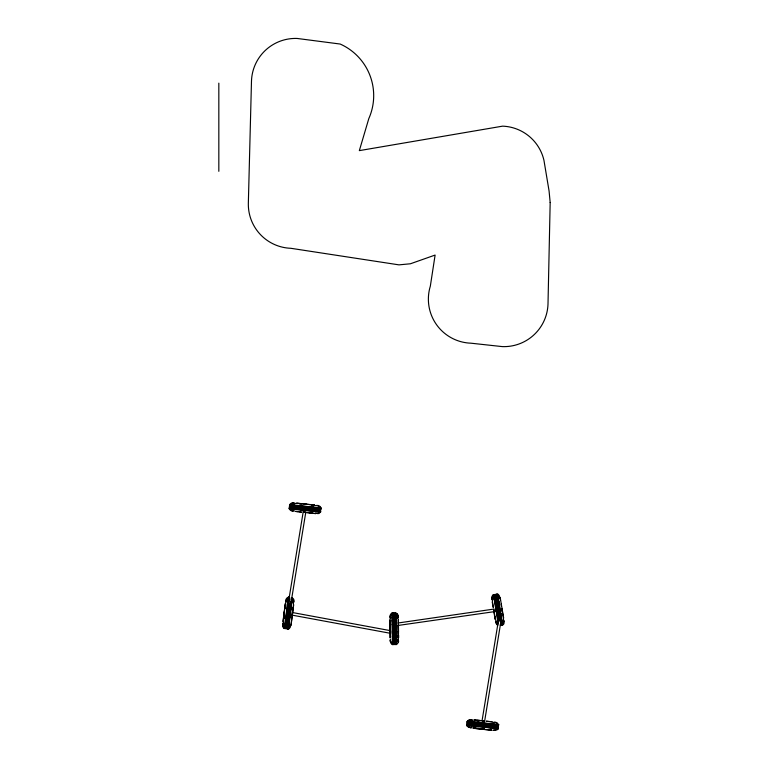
<?xml version="1.0" encoding="UTF-8"?>
<svg xmlns="http://www.w3.org/2000/svg" width="769" height="769" viewBox="0 0 769 769"><rect width="100%" height="100%" fill="white"/><g stroke="black" fill="none" stroke-linecap="round" stroke-linejoin="round"><path stroke-width="1.15" d="M390.277 639.452C389.268 641.173 392.642 647.085 392.382 642.346M392.613 644.095L392.613 642.346M393.17 644.086L393.17 642.336M393.401 644.086L393.401 642.336M394.151 644.076L394.132 639.837M394.795 644.066L394.785 639.827M395.545 644.057L395.545 642.307M395.775 644.047L395.775 642.298M396.333 644.047L396.333 642.298M396.564 644.038L396.564 642.288M398.14 624.678L398.39 625.601L398.371 623.361M390.229 637.809L390.219 631.541M391.911 613.489L391.93 612.96L392.065 617.738M392.152 613.489L392.171 612.951L392.305 617.738M392.709 613.479L392.728 612.941L392.863 617.728M392.94 613.479L392.959 612.941L393.094 617.728M392.373 643.903L392.363 644.633L392.325 643.903M393.68 613.47L393.699 612.931L393.738 613.662L394.382 613.575L394.43 615.219M395.468 617.699L395.093 612.912L395.228 617.699M394.141 643.884L394.132 644.614C394.67 643.778 392.844 643.701 393.151 644.624L393.113 643.893L392.373 643.989M396.256 617.68L395.891 612.903L396.025 617.69M398.159 639.424C399.928 642.673 396.41 644.518 395.526 644.595L395.487 643.864M395.775 643.864L395.756 644.585L395.718 643.855M291.845 615.046L292.172 612.537M284.328 627.84L284.261 628.561L284.376 627.85M284.559 627.869L284.492 628.59L284.607 627.879M285.068 628.465L285.703 623.938M288.971 597.965L289.038 597.234L288.933 597.955M286.731 628.138L286.664 628.869L286.77 628.148M287.443 628.427L287.404 628.965L288.058 624.236M287.673 628.456L287.635 628.994L288.288 624.265M288.231 628.523L288.183 629.061L288.846 624.332M285.155 623.87C282.069 630.417 287.519 627.1 288.413 629.09L289.077 624.361M291.393 597.532L291.172 599.647M291.624 597.561L291.086 602.319M292.182 597.638L291.634 602.387M292.412 597.667L291.864 602.415M390.258 633.089L390.296 632.301M291.403 508.972L289.154 508.453L289.875 508.549M291.739 505.819C289.182 504.387 288.654 509.626 291.432 508.742M290.057 505.618L289.682 505.329M319.577 510.76L319.769 508.184M318.77 507.886C323.134 508.867 319.01 504.541 316.828 505.541M469.003 725.657L466.716 725.465L469.032 725.427M469.263 723.254L467.514 723.091L467.341 725.273L466.745 725.225L467.273 725.311M497.159 727.503L497.351 724.927M496.207 726.109L497.947 726.311L497.851 728.512L493.506 728.003M497.879 726.311C499.235 724.677 497.437 721.389 493.89 722.447M398.486 632.031L398.467 634.31L398.304 625.418M288.212 597.676L287.712 601.887M288.442 597.705L287.942 601.916M286.001 601.848C284.799 596.715 291.499 595.466 288.5 601.992M289.231 597.801L288.827 601.195M296.603 503.214L305.985 504.214M481.807 729.108L482.259 729.348L473.329 728.224L491.189 730.108M291.067 624.543L292.287 614.719M283.002 621.487L285.27 603.665M285.357 603.694L283.098 621.506M287.318 605.107L287.731 601.752M287.548 605.136L287.962 601.781M288.096 605.203L288.519 601.848M288.337 605.232L288.75 601.877M289.067 605.328L289.355 603.059M289.721 605.414L290 603.146M290.865 602.146L288.961 617.334M290.682 605.539L291.105 602.185M291.24 605.607L291.653 602.252M291.884 602.281L290.999 609.375M293.671 604.742L291.134 624.563M283.79 618.93L284.165 615.892M285.251 608.385L285.501 606.356M287.327 605.011L285.328 620.727M287.558 605.04L286.049 616.969M288.115 605.107L287.27 612.941M288.346 605.136L286.837 617.065M289.086 605.232L287.087 620.948M289.25 609.154L289.73 605.318M290.221 609.279L290.701 605.434M291.249 605.511L289.75 617.43M292.633 609.327L292.883 607.299M289.259 609.106L287.731 621.025M290.23 609.231L288.702 621.15M291.009 609.327L289.98 617.459M287.164 612.97L286.116 620.823M288.769 601.714C287.644 602.704 289.163 605.193 290.711 603.396M290.72 603.377L290.538 601.714M291.364 597.936C292.951 597.167 295.19 600.474 293.45 602.809M288.51 628.494L289.384 628.706L290.932 625.12M283.896 618.958L284.165 616.93M285.559 620.756L286.058 616.911M286.347 620.852L286.847 617.017M288.471 621.121L288.961 617.286M289.259 621.217L289.75 617.382M289.98 617.411L289.057 624.505M293.239 607.327L292.307 615.133L291.97 614.758M285.386 606.337L285.732 603.732M284.905 623.976L285.347 620.621M285.136 624.005L285.578 620.65M285.693 624.072L286.126 620.727M285.924 624.101L286.356 620.756M286.654 624.197L287.097 620.852M287.308 624.284L287.741 620.929M288.039 624.37L288.481 621.025M288.269 624.399L288.711 621.054M288.827 624.476L289.269 621.121M293.345 606.462L293.575 604.722M390.239 641.029L390.344 640.26M397.996 640.788L397.977 639.481M284.924 623.832L284.347 628.033M285.933 623.967L285.366 628.167M286.328 626.687L286.674 624.063M286.972 626.773L287.318 624.14M284.213 612.787L284.319 611.98M284.261 612.797L284.367 611.989M286.106 628.254L286.347 626.524M286.75 628.34L286.991 626.6M288.404 602.463L303.313 511.202M290.99 602.886L305.697 512.808M482.096 720.515L498.552 619.776M484.48 722.12L501.321 619.007M492.545 596.215L492.093 598.119M482.336 726.33L490.439 727.109M495.765 620.064L496.265 623.073M499.292 609.413L499.081 609.259M319.346 512.615L318.587 512.933M305.216 507.136L313.108 507.886M393.392 624.918L393.315 624.976M496.736 609.98L496.784 609.923M496.928 729.396L496.149 729.762M395.016 624.466L395.045 624.572M395.016 632.416L395.103 632.291M290.173 613.412L290.067 613.441M283.377 623.15L283.405 625.091M290.403 625.38L290.576 624.745M291.038 624.803L290.422 626.216M286.385 599.858L286.433 601.685M290.326 626.37L290.432 625.043M492.458 597.196L492.477 599.003M398.054 634.214L397.948 633.281M390.777 614.777L391.056 614.095M500.283 621.217L500.984 620.823L500.446 617.459M390.277 615.95L390.364 618.093M397.871 618.007C398.65 616.68 398.015 613.056 396.15 613.354M397.823 618.776L398.121 616.527M397.967 641.759L398.044 640.241M398.131 641.606L398.092 638.654M496.178 621.179L496.111 623.476L497.774 625.658M397.967 632.214L397.977 631.637M393.363 636.713L393.219 625.034M482.548 726.292L478.491 725.83M286.847 598.936L287.212 598.301M289.471 627.85L289.769 627.302M283.357 622.284L282.732 623.726L283.338 626.466M484.653 721.082L482.663 721.264M393.151 620.871L393.17 624.995M286.193 600.022L285.741 602.713M286.212 600.849L286.558 600.281M293.345 603.752L293.633 600.954M283.261 623.438C282.146 624.611 282.656 628.869 284.588 628.004M503.147 623.255L503.685 621.477M293.325 602.137L293.373 600.176M283.444 624.005L283.328 626.062M494.034 609.096L494.063 610.692M498.658 621.342C500.965 610.711 503.176 635.223 500.225 620.785M390.729 615.392L391.171 614.892M286.731 599.33L287.231 598.897M303.371 512.01L315.588 513.634M390.681 633.358L390.642 630.888M291.528 503.926L292.057 503.541M318.145 513.038L318.674 512.654M469.119 720.668L469.648 720.284M495.736 729.781L496.274 729.387M474.213 719.89L484.624 721.034M494.794 611.547L494.121 611.009M292.864 503.176L295.594 503.368M294.863 510.991L292.057 510.635M317.376 513.317L315.117 513.404M470.417 720.005L473.223 720.236M472.339 727.859L469.648 727.464M494.938 730.146L492.669 730.233M315.175 505.541L317.472 505.454M492.785 722.379L495.073 722.293M496.534 610.278L496.861 609.509L496.351 610.173M500.177 625.062L500.821 624.947M501.551 624.822L501.186 620.621M501.965 620.496L502.397 625.284L502.253 624.764M492.525 599.83C490.862 598.022 492.371 594.014 494.179 595.119M497.533 598.801L496.755 594.639L494.409 595.081M494.65 595.639L496.486 595.341M305.687 512.558L304.399 512.433M502.119 608.625L502.195 609.096M397.611 623.063L493.871 609.077M495.438 611.499L397.986 625.466L398.082 632.012M396.112 643.259L392.805 643.307M292.653 503.32L293.268 503.291M293.162 511.125C291.153 511.5 289.336 509.241 289.134 508.684L289.663 508.761M470.244 720.063L471.455 720.197M470.743 727.868L467.119 726.388L467.312 725.503M305.62 512.116L303.226 511.789M396.102 613.95L397.006 614.047M395.122 613.374L394.382 613.575L394.353 612.922L394.391 613.652M395.362 613.364L395.92 613.364M290.307 504.579L289.577 504.522L290.298 504.618M290.278 504.81L289.548 504.752L290.269 504.849M320.269 508.588L320.99 508.645L320.269 508.549M320.24 508.818L320.971 508.876L320.25 508.78M290.048 506.982L289.317 506.925L294.056 507.492M320.164 509.559L320.894 509.616L318.606 509.414M289.778 507.703L289.24 507.665L289.961 507.771M289.759 507.934L289.211 507.896L289.932 508.001M320.625 510.241L318.539 510.068M320.019 510.952L320.74 511.01L320.212 510.933M319.991 511.183L320.721 511.241L318.433 511.039M319.933 511.741L320.663 511.798L318.376 511.596M319.904 511.971L320.635 512.029L318.347 511.827M467.888 721.351L467.158 721.293L467.879 721.389M467.86 721.582L467.129 721.524L467.85 721.63M467.071 722.081L471.839 722.533M467.052 722.312L471.81 722.764M466.975 723.052L467.696 723.11M497.851 725.369L498.581 725.417L497.86 725.321M497.822 725.6L498.552 725.648L497.831 725.552M466.898 723.706L467.629 723.754M497.745 726.34L498.475 726.397L497.754 726.292M497.783 727.743L498.331 727.782L497.61 727.685M497.764 727.974L498.302 728.012L497.581 727.916M318.789 507.655L320.884 507.838M320.452 508.607L316.232 508.203M318.683 508.674L320.433 508.847M318.453 510.808L320.202 510.972M467.696 721.332L471.916 721.745M467.677 721.562L471.897 721.976M467.446 723.735L469.186 723.908M469.109 724.648L466.821 724.446L467.36 724.523M469.09 724.879L466.802 724.677L467.331 724.754M316.319 507.415L318.962 507.675M316.29 507.646L318.933 507.905M318.875 508.463L313.002 507.876M316.203 508.434L318.856 508.694M316.126 509.174L318.77 509.434M316.059 509.818L318.702 510.087M315.982 510.558L318.626 510.827M315.953 510.789L318.597 511.058M315.896 511.347L318.539 511.616M315.876 511.577L318.52 511.846M469.09 723.235L471.733 723.504M469.023 723.889L471.666 724.148M468.946 724.629L471.589 724.888M468.917 724.859L471.56 725.119M468.859 725.407L471.503 725.676M468.83 725.648L471.484 725.907M296.623 503.118L314.483 505.012M314.463 505.098L305.533 504.176M311.801 505.3L314.415 505.56M313.089 507.088L316.453 507.434M313.07 507.319L316.424 507.665M312.983 508.107L316.347 508.444M312.906 508.847L316.27 509.184M316.194 509.837L309.08 509.107M312.752 510.231L316.117 510.578M312.733 510.462L316.097 510.808M312.675 511.02L316.04 511.366M312.647 511.25L316.011 511.596M298.362 511.712L295.748 511.443L301.381 512.154M492.054 721.88L486.383 721.293M471.782 721.726L478.895 722.456M471.762 721.956L475.117 722.302M471.695 722.514L475.059 722.86M471.676 722.745L478.789 723.475M471.599 723.485L474.963 723.831M471.532 724.129L474.886 724.475M471.445 724.869L474.809 725.215M471.426 725.109L474.79 725.446M471.368 725.657L474.733 726.003M471.339 725.888L474.704 726.234M474.252 727.849L479.039 728.339M488.603 729.473L491.218 729.743M491.17 730.204L482.23 729.281M299.199 503.849L301.227 504.06M309.34 506.694L313.185 507.098M309.311 506.925L313.166 507.329M309.225 507.713L313.079 508.117M313.002 508.857L301.044 507.598M312.858 510.241L300.9 508.982M308.975 510.078L312.829 510.472M312.772 511.029L297.017 509.357M312.743 511.26L300.794 510.001M308.984 512.49L312.762 512.875L311.041 512.587M299.381 511.818L301.41 512.029M476.828 720.159L483.143 720.813M476.78 720.62L479.827 720.938M475.021 722.293L486.979 723.552M474.963 722.85L490.718 724.513M474.858 723.821L486.815 725.08M474.79 724.465L478.645 724.869M474.713 725.205L478.568 725.609M474.694 725.436L478.539 725.84M474.627 725.994L486.585 727.253M474.608 726.224L490.362 727.897M309.388 506.704L297.44 505.425M309.359 506.934L297.411 505.656M320.452 508.04C320.481 510.193 321.038 515.326 315.521 513.163M309.282 507.723L301.121 506.858M309.128 509.107L297.18 507.838M309.032 510.078L297.074 508.809M478.847 722.456L490.805 723.725M478.741 723.475L490.689 724.744M467.571 723.1C466.523 721.245 469.09 718.313 472.281 720.159M478.597 724.859L490.545 726.138M478.52 725.6L490.468 726.878M482.288 728.82L484.46 729.041M301.15 506.627L305.226 507.059M305.764 512.49L312.733 513.24M482.307 728.685L484.489 728.916M297.353 506.213L301.198 506.627M301.179 506.858L294.066 506.089M297.247 507.184L301.092 507.598M300.948 508.991L293.845 508.213M296.997 509.597L300.842 510.01M486.412 721.168L492.064 721.783M476.761 720.736L478.789 720.957M486.931 723.542L494.034 724.321M486.767 725.071L490.612 725.484M486.537 727.243L490.382 727.666M312.695 505.281L314.434 505.473M294.171 505.07L297.536 505.435M294.152 505.3L297.507 505.666M294.094 505.858L297.449 506.223M293.989 506.829L297.343 507.194M293.921 507.473L297.276 507.848M293.816 508.444L297.17 508.818M293.758 509.001L297.113 509.366M293.729 509.232L297.094 509.607M474.194 719.986L475.934 720.178M490.699 723.716L494.063 724.09M490.622 724.504L493.977 724.879M490.593 724.734L493.948 725.109M490.516 725.475L493.871 725.849M490.449 726.128L493.804 726.494M490.372 726.868L493.727 727.234M490.343 727.099L493.698 727.464M490.286 727.657L493.64 728.022M490.257 727.887L493.621 728.253M488.623 729.358L491.237 729.646M473.358 727.849L475.973 728.137M291.672 504.791L294.316 505.079M291.653 505.022L294.287 505.31M291.595 505.569L294.229 505.867M291.566 505.81L294.21 506.098M294.123 506.838L289.923 506.358M291.345 507.934L293.979 508.232M291.316 508.165L293.96 508.463M291.259 508.722L293.893 509.02M291.23 508.953L293.873 509.251M313.598 513.336L315.607 513.567M493.919 724.071L498.129 724.552M493.9 724.302L498.11 724.792M493.842 724.859L498.043 725.34M493.813 725.09L498.024 725.571M493.736 725.83L496.37 726.128M493.669 726.484L496.303 726.772M493.592 727.224L496.226 727.512M493.563 727.455L496.207 727.743M493.477 728.233L498.225 728.801L497.505 728.704M305.341 504.147L306.149 504.281M481.644 729.041L482.451 729.137M290.105 504.599L291.845 504.8M290.076 504.829L291.816 505.031M291.759 505.589C287.106 505.646 292.21 501.052 294.671 503.416M289.769 507.751L291.509 507.953M289.75 507.982L291.489 508.184M496.14 726.763L497.879 726.965M496.053 727.503L497.793 727.705M496.034 727.734L497.774 727.935M284.29 612.153L284.232 612.624M320.173 509.52L320.692 509.597M289.509 506.954L290.038 507.031M289.327 508.703L289.855 508.78M497.524 728.474L498.245 728.57L497.581 729.646L493.621 730.204M499.148 618.651L501.167 618.978M292.883 612.614L389.71 630.522M292.403 615.19L390.421 633.31M317.722 505.887L318.856 506.377M292.489 510.693L291.355 510.203M470.07 727.436L468.936 726.945M497.908 595.417L499.062 596.1M319.25 506.483L319.933 507.011M468.542 726.84L467.86 726.378M292.307 510.251L292.883 510.597M469.897 727.09L470.474 727.436M495.899 722.783L496.438 723.12M292.47 599.195L292.999 599.637M396.977 614.825L397.66 615.748M390.268 630.657L390.277 631.637M496.534 623.303L496.899 623.813M499.485 596.84L500.158 598.224M503.416 619.305L503.878 621.121M503.484 620.102C504.647 621.131 504.166 625.418 502.561 624.659M492.593 601.118L491.891 598.878M496.957 624.14L497.274 624.668M391.094 642.23L390.7 641.019M390.325 618.891C388.672 615.546 391.594 612.066 393.728 613.585M397.256 614.671L397.784 615.825M390.633 641.692L391.152 642.846M398.448 625.399L398.553 632.003M499.427 596.619L499.629 597.821M492.564 600.195L492.352 598.907M496.043 621.612L496.245 622.246M497.399 593.995L498.322 598.667M497.168 594.033L498.648 601.896M496.784 594.831L496.62 594.12L496.697 594.86M496.563 594.87L496.389 594.158L496.466 594.898M495.178 595.1L495.015 594.389L495.053 594.937M502.484 624.726L502.618 625.245L502.551 624.505M502.224 624.572L502.359 625.082L502.32 624.543M501.676 624.668L501.84 625.37L501.773 624.639M501.446 624.707L501.609 625.408L501.542 624.678M493.669 595.35L493.496 594.648L493.573 595.379M493.438 595.389L493.275 594.687L493.342 595.417M500.715 624.832L500.879 625.533L500.802 624.803M496.524 594.677L497.312 598.84M495.794 594.802L496.13 596.523M495.149 594.908L495.486 596.629M493.64 595.168L494.419 599.32M493.41 595.206L494.746 602.55M500.34 598.407L503.666 618.103M496.101 596.35L496.572 598.964M495.457 596.456L495.928 599.07M495.198 599.195L494.284 594.514L494.323 595.062M494.967 599.234L494.054 594.552L494.092 595.1M493.736 596.917L494.188 599.359M503.455 618.161L502.474 612.557M498.293 598.532L498.879 601.858M498.072 598.57L500.638 613.652M497.514 598.667L498.101 601.992M497.283 598.705L497.87 602.031M496.553 598.82L499.735 617.68M495.909 598.936L496.495 602.252M495.178 599.051L495.765 602.377M494.948 599.089L495.534 602.415M494.4 599.186L497.572 618.036M495.198 616.873L495.649 619.458M492.439 601.771L493.419 607.375M495.188 619.535L493.852 611.778M498.87 601.762L499.523 605.578M498.091 601.887L500.09 613.739M497.86 601.925L500.465 617.555M496.476 602.156L499.437 619.949M495.745 602.281L498.36 617.901M495.515 602.319L496.168 606.135M494.736 602.454L495.39 606.26M501.926 609.317L502.292 611.47M499.514 605.52L500.869 613.614M496.168 606.087L497.514 614.171M495.38 606.212L496.063 610.259M496.755 594.697L498.408 594.322L500.09 597.849M501.782 624.784L502.368 624.889L501.734 620.535M501.763 609.308L502.128 611.47M496.063 610.259L496.736 614.296M493.967 610.615L495.399 619.478M501.071 604.059L501.388 606.068M500.859 613.566L501.475 617.382M500.629 613.604L501.244 617.42M500.071 613.691L500.696 617.517M497.505 614.123L498.129 617.94M496.726 614.248L497.351 618.074M493.131 607.452L492.227 601.829M501.455 617.286L501.994 620.631M501.234 617.324L501.763 620.67M500.677 617.42L501.205 620.756M499.715 617.584L500.071 619.843M498.341 617.805L498.696 620.064M498.11 617.843L498.639 621.189M497.562 617.94L498.091 621.285M497.332 617.978L497.86 621.323M500.186 598.445L500.494 600.445M498.062 621.141L498.466 623.774M497.831 621.179L498.235 623.813M502.09 608.462L502.205 609.259M502.051 608.462L502.167 609.269M394.747 643.874L394.776 644.605L394.795 643.874L395.535 643.941M393.738 613.47L393.834 617.718M503.397 620.42L503.407 621.083M394.43 615.046L394.487 617.709M393.776 615.056L393.891 620.958M398.361 619.737L398.409 622.371M398.448 635.05L398.496 637.684M397.977 635.059L398.025 637.693M396.256 617.545L396.314 620.929M396.025 617.545L396.083 620.929M395.468 617.555L395.526 620.939M395.228 617.555L395.295 620.939M394.487 617.565L394.545 620.948M393.094 617.584L393.151 620.968M392.863 617.594L392.921 620.968M392.296 617.603L392.363 620.977M392.065 617.603L392.132 620.987M389.989 619.852L390.171 632.118M390.114 637.799L390.018 632.099M293.412 601.752L293.422 602.415M396.314 620.823L396.487 632.849M396.083 620.833L396.256 632.849M395.526 620.843L395.737 636.674M395.295 620.843L395.506 636.684M394.545 620.852L394.757 636.694M393.891 620.862L394.113 636.703M392.921 620.871L393.132 636.713M393.142 633.762L393.17 635.742M392.911 633.771L392.94 635.742M392.363 620.881L392.421 624.755M392.123 620.881L392.19 624.755M392.421 624.697L392.575 636.722M392.19 624.707L392.344 636.722M390.008 631.003L389.873 619.843M496.332 622.102L496.341 622.717M396.487 632.8L396.525 636.665M396.256 632.8L396.295 636.674M395.458 632.81L395.535 639.962M398.582 635.069L398.602 637.693M398.246 619.727L398.275 622.352M398.121 635.069L398.14 637.703M396.525 636.569L396.554 639.943M396.295 636.569L396.323 639.952M395.737 636.578L395.766 639.952M394.757 636.588L394.785 639.971M394.103 636.597L394.141 639.981M393.363 636.607L393.392 639.991M393.132 636.617L393.161 639.991M392.575 636.626L392.603 640M392.334 636.626L392.373 640M396.554 639.808L396.573 642.461M396.323 639.808L396.333 642.461M395.766 639.818L395.775 642.471M395.526 639.818L395.545 642.471M393.392 639.846L393.401 642.5M393.161 639.856L393.17 642.509M392.603 639.856L392.613 642.519M392.363 639.866L392.382 642.519M390.143 631.262L390.191 631.964M218.829 83.148L218.829 171.314M550.171 202.516L547.999 304.149A44.073 44.073 0 0 1 502.359 346.608L470.868 343.185A44.073 44.073 0 0 1 430.323 286.193L435.11 255.068L410.415 263.777L398.967 264.863L290.817 248.291A44.073 44.073 0 0 1 248.358 202.651L251.492 80.899A44.073 44.073 0 0 1 297.122 38.45L340.186 44.044A56.454 56.454 0 0 1 368.822 118.561L359.334 150.628L502.59 126.154A44.073 44.073 0 0 1 543.952 160.337L549.085 191.068L550.171 202.516M392.613 643.903L392.594 644.633L392.555 643.903M393.401 643.893L393.382 644.624L393.344 643.893M396.333 643.855L396.314 644.585L396.275 643.845M396.564 643.855L396.544 644.576L396.516 643.845M285.347 627.965L285.28 628.696L285.386 627.975M288.26 597.138L288.183 597.869L288.26 597.138M288.49 597.167L288.413 597.898L288.49 597.167M286.087 628.062L286.01 628.792L286.126 628.071M289.269 597.263L289.202 597.994L289.269 597.263M304.553 509.914L305.36 510.135L304.553 509.914M304.966 507.002L305.774 507.223L304.966 507.002M392.815 624.755L393.622 624.966L392.815 624.755M392.911 631.945L393.68 632.272L392.959 631.849M394.757 624.37L395.564 624.591L394.757 624.37M394.757 632.32L395.564 632.541L394.757 632.32M482.019 726.099L482.836 726.321L482.019 726.099M482.432 723.187L483.24 723.408L482.432 723.187M498.735 609.288L499.552 609.509L498.735 609.288M286.779 612.71L287.587 612.941L286.779 612.71M289.682 613.181L290.49 613.412L289.682 613.181M482.672 723.235L482.721 723.216M393.18 631.82L393.459 632.291L393.18 631.82M305.37 506.838L305.37 507.386L305.37 506.838M304.957 509.751L304.957 510.299L304.957 509.751M290.192 505.598L289.461 505.541L290.182 505.637M321.058 508.088L320.327 508.04L321.058 508.088M290.115 506.338L289.384 506.281L290.105 506.377M498.658 724.638L497.937 724.581L498.658 724.638M498.639 724.869L497.908 724.811L498.639 724.869M498.408 727.041L497.678 726.984L498.408 727.041M495.822 594.995L495.659 594.283L495.726 595.014M390.066 625.783L390.066 624.966L390.027 625.783"/></g></svg>
